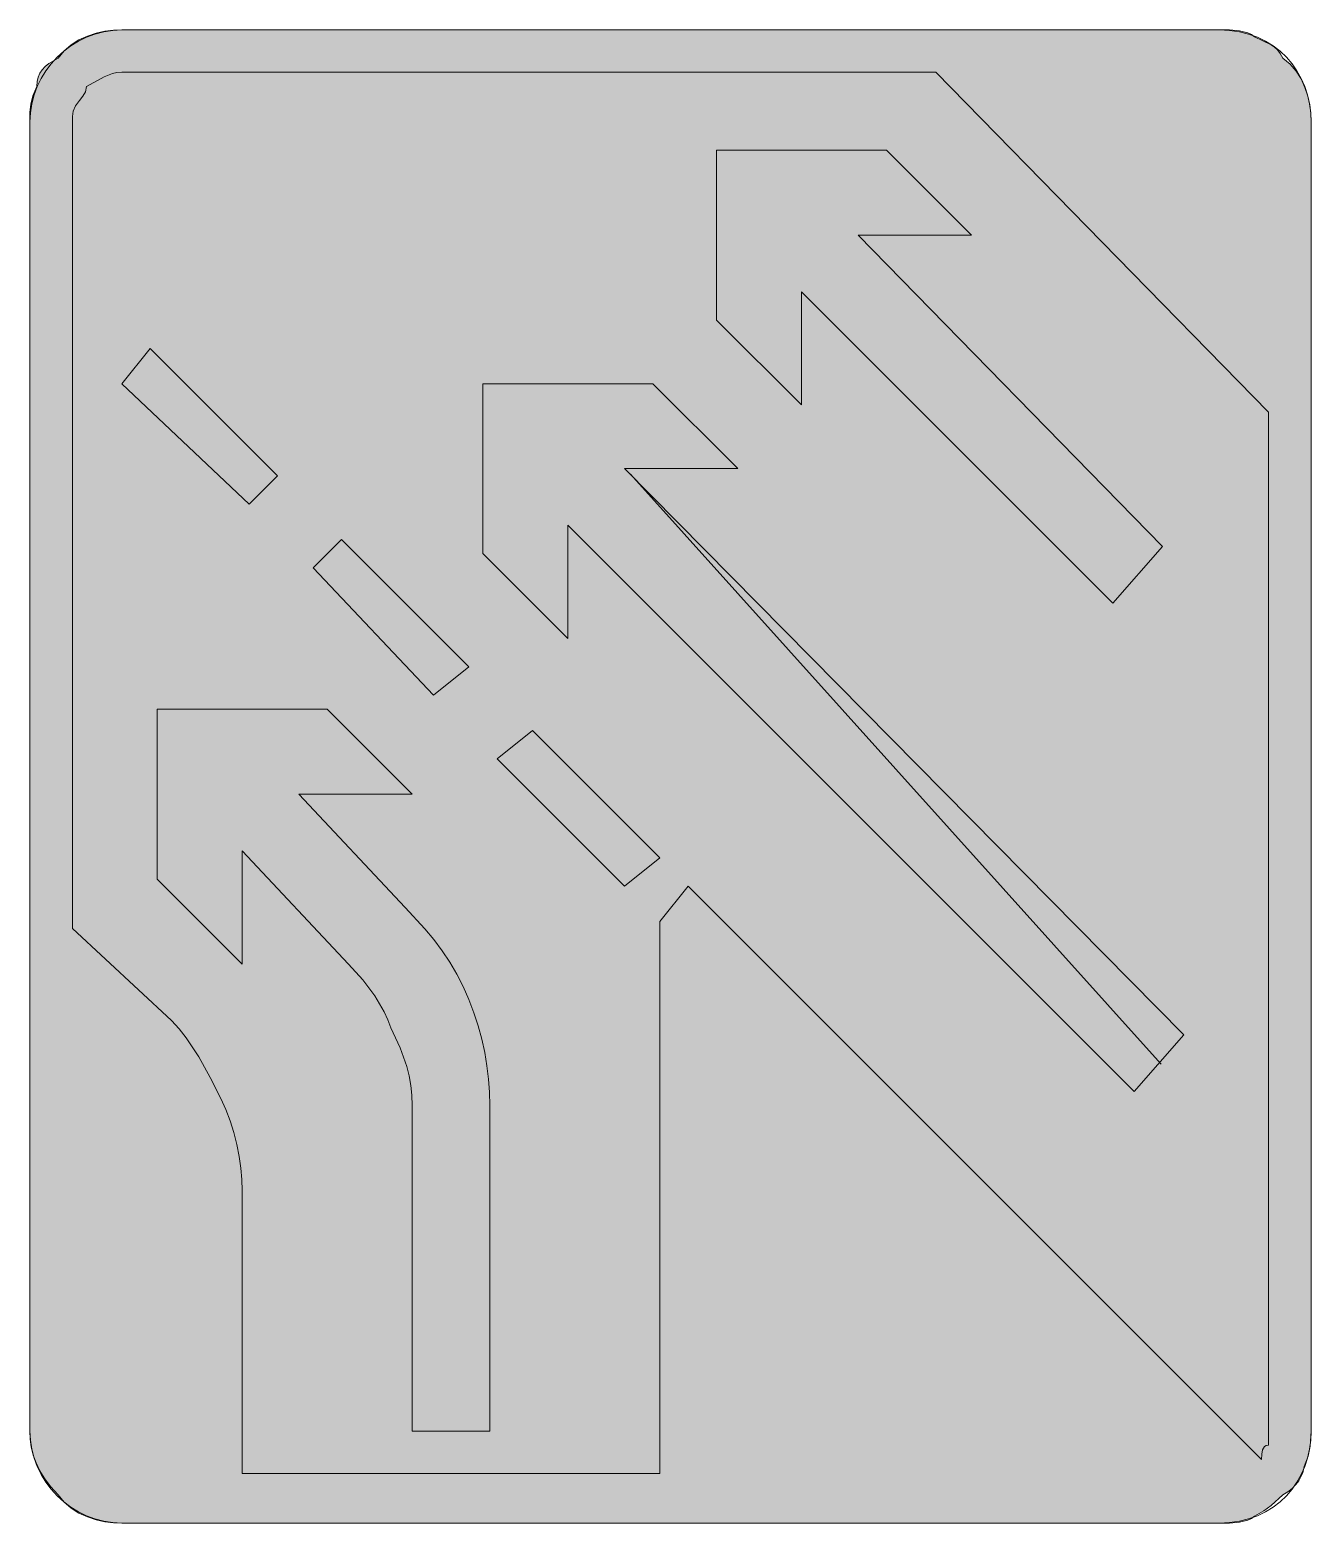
# Model space of a CAD drawing. Header units: metres. Extents: x 174 to 392, y 10 to 263.
import ezdxf

# ---------------------------------------------------------------- set-up
doc = ezdxf.new("R2010")
doc.units = ezdxf.units.M
for name, color, linetype, true_color in [('FILL_BLUE_0000FF', 7, 'Continuous', 0x0000ff), ('FILL_WHITE_FFFFFF', 7, 'Continuous', 0xffffff), ('STROKE_BLUE_0000FF', 7, 'Continuous', 0x0000ff), ('STROKE_WHITE_FFFFFF', 7, 'Continuous', 0xffffff)]:
    doc.layers.add(name, color=color, linetype=linetype, true_color=true_color)

msp = doc.modelspace()

# ---------------------------------------------------------------- hatches: boundary and pattern name
at = {"layer": 'FILL_BLUE_0000FF', "true_color": 0x0000ff}
h = msp.add_hatch(color=7, dxfattribs=at)
h.dxf.hatch_style = 1
h.paths.add_polyline_path([(328.05, 256.08), (384.45, 198.48), (384.45, 25.68), (384.45, 23.28), (384.05, 23.23), (383.76, 23.07), (383.4, 22.53), (383.27, 21.76), (383.25, 20.88), (286.05, 118.08), (281.25, 112.08), (281.25, 18.48), (210.45, 18.48), (210.45, 66.48), (210.39, 68.33), (210.23, 70.27), (209.94, 72.26), (209.55, 74.28), (209.04, 76.3), (208.43, 78.29), (207.69, 80.23), (206.85, 82.08), (205.03, 85.66), (203.1, 89.13), (200.94, 92.37), (199.75, 93.88), (198.45, 95.28), (181.65, 110.88), (181.65, 247.68), (181.67, 248.58), (181.8, 249.48), (182.16, 250.38), (182.85, 251.28), (183.45, 252.03), (183.86, 252.8), (184.05, 253.68), (187.05, 255.33), (188.44, 255.87), (189.2, 256.03), (190.05, 256.08), (328.05, 256.08)])
at = {"layer": 'FILL_WHITE_FFFFFF', "true_color": 0xffffff}
h = msp.add_hatch(color=7, dxfattribs=at)
h.dxf.hatch_style = 1
h.paths.add_polyline_path([(188.65, 10.14), (187.18, 10.32), (185.68, 10.65), (184.2, 11.13), (182.77, 11.78), (181.44, 12.61), (180.26, 13.64), (179.25, 14.88), (178.01, 16.23), (176.98, 17.58), (176.15, 18.93), (175.5, 20.28), (175.02, 21.63), (174.69, 22.98), (174.51, 24.33), (174.45, 25.68), (174.45, 247.68), (174.47, 249.29), (174.6, 250.68), (174.96, 252.07), (175.65, 253.68), (175.71, 254.53), (175.88, 255.27), (176.16, 255.94), (176.55, 256.53), (177.06, 257.07), (177.68, 257.56), (179.25, 258.48), (180.26, 259.72), (181.44, 260.75), (182.77, 261.58), (184.2, 262.23), (185.68, 262.71), (187.18, 263.04), (188.65, 263.22), (190.05, 263.28), (376.05, 263.28), (377.83, 263.26), (379.5, 263.13), (380.94, 262.77), (381.55, 262.48), (382.05, 262.08), (384.9, 260.73), (385.44, 260.36), (385.93, 259.89), (386.4, 259.27), (386.85, 258.48), (388.09, 257.47), (389.12, 256.29), (389.95, 254.96), (390.6, 253.53), (391.08, 252.05), (391.41, 250.55), (391.59, 249.08), (391.65, 247.68), (391.65, 25.68), (391.5, 23.13), (391.14, 21.46), (390.45, 19.68), (390.23, 18.59), (389.55, 17.28), (389.04, 16.61), (388.43, 15.97), (387.69, 15.38), (386.85, 14.88), (384.9, 13.08), (383.64, 12.18), (382.05, 11.28), (381.55, 10.88), (380.94, 10.59), (379.5, 10.23), (377.83, 10.1), (376.05, 10.08), (190.05, 10.08), (188.65, 10.14)])
h = msp.add_hatch(color=7, dxfattribs=at)
h.dxf.hatch_style = 1
h.paths.add_polyline_path([(319.65, 242.88), (334.05, 228.48), (314.85, 228.48), (366.45, 175.68), (358.05, 166.08), (305.25, 218.88), (305.25, 199.68), (290.85, 214.08), (290.85, 242.88), (319.65, 242.88)])
h = msp.add_hatch(color=7, dxfattribs=at)
h.dxf.hatch_style = 1
h.paths.add_polyline_path([(194.85, 209.28), (216.45, 187.68), (211.65, 182.88), (190.05, 203.28), (194.85, 209.28)])
h = msp.add_hatch(color=7, dxfattribs=at)
h.dxf.hatch_style = 1
h.paths.add_polyline_path([(280.05, 203.28), (294.45, 188.88), (275.25, 188.88), (370.05, 92.88), (361.65, 83.28), (265.65, 179.28), (265.65, 160.08), (251.25, 174.48), (251.25, 203.28), (280.05, 203.28)])
h = msp.add_hatch(color=7, dxfattribs=at)
h.dxf.hatch_style = 1
h.paths.add_polyline_path([(227.25, 176.88), (248.85, 155.28), (242.85, 150.48), (222.45, 172.08), (227.25, 176.88)])
h = msp.add_hatch(color=7, dxfattribs=at)
h.dxf.hatch_style = 1
h.paths.add_polyline_path([(196.05, 148.08), (224.85, 148.08), (239.25, 133.68), (220.05, 133.68), (238.05, 114.48), (241.43, 110.86), (242.94, 109.02), (244.35, 107.13), (245.64, 105.19), (246.82, 103.17), (247.89, 101.08), (248.85, 98.88), (249.69, 96.63), (250.42, 94.38), (251.04, 92.13), (251.55, 89.88), (251.94, 87.63), (252.22, 85.38), (252.39, 83.13), (252.45, 80.88), (252.45, 25.68), (239.25, 25.68), (239.25, 80.88), (239.19, 82.63), (239.03, 84.29), (238.74, 85.9), (238.35, 87.48), (237.23, 90.67), (235.65, 94.08), (235.14, 95.43), (234.52, 96.78), (232.95, 99.48), (230.92, 102.18), (228.45, 104.88), (210.45, 124.08), (210.45, 104.88), (196.05, 119.28), (196.05, 148.08)])
h = msp.add_hatch(color=7, dxfattribs=at)
h.dxf.hatch_style = 1
h.paths.add_polyline_path([(259.65, 144.48), (281.25, 122.88), (275.25, 118.08), (253.65, 139.68), (259.65, 144.48)])

# ---------------------------------------------------------------- linework, layer by layer
at = {"layer": 'FILL_BLUE_0000FF', "lineweight": 0, "true_color": 0x0000ff}
msp.add_lwpolyline([(328.05, 256.08), (384.45, 198.48), (384.45, 25.68), (384.45, 23.28), (384.05, 23.23), (383.76, 23.07), (383.4, 22.53), (383.27, 21.76), (383.25, 20.88), (286.05, 118.08), (281.25, 112.08), (281.25, 18.48), (210.45, 18.48), (210.45, 66.48), (210.39, 68.33), (210.23, 70.27), (209.94, 72.26), (209.55, 74.28), (209.04, 76.3), (208.43, 78.29), (207.69, 80.23), (206.85, 82.08), (205.03, 85.66), (203.1, 89.13), (200.94, 92.37), (199.75, 93.88), (198.45, 95.28), (181.65, 110.88), (181.65, 247.68), (181.67, 248.58), (181.8, 249.48), (182.16, 250.38), (182.85, 251.28), (183.45, 252.03), (183.86, 252.8), (184.05, 253.68), (187.05, 255.33), (188.44, 255.87), (189.2, 256.03), (190.05, 256.08)], close=True, dxfattribs=at)
at = {"layer": 'FILL_WHITE_FFFFFF', "lineweight": 0, "true_color": 0xffffff}
for points in [[(188.65, 10.14), (187.18, 10.32), (185.68, 10.65), (184.2, 11.13), (182.77, 11.78), (181.44, 12.61), (180.26, 13.64), (179.25, 14.88), (178.01, 16.23), (176.98, 17.58), (176.15, 18.93), (175.5, 20.28), (175.02, 21.63), (174.69, 22.98), (174.51, 24.33), (174.45, 25.68), (174.45, 247.68), (174.47, 249.29), (174.6, 250.68), (174.96, 252.07), (175.65, 253.68), (175.71, 254.53), (175.88, 255.27), (176.16, 255.94), (176.55, 256.53), (177.06, 257.07), (177.68, 257.56), (179.25, 258.48), (180.26, 259.72), (181.44, 260.75), (182.77, 261.58), (184.2, 262.23), (185.68, 262.71), (187.18, 263.04), (188.65, 263.22), (190.05, 263.28), (376.05, 263.28), (377.83, 263.26), (379.5, 263.13), (380.94, 262.77), (381.55, 262.48), (382.05, 262.08), (384.9, 260.73), (385.44, 260.36), (385.93, 259.89), (386.4, 259.27), (386.85, 258.48), (388.09, 257.47), (389.12, 256.29), (389.95, 254.96), (390.6, 253.53), (391.08, 252.05), (391.41, 250.55), (391.59, 249.08), (391.65, 247.68), (391.65, 25.68), (391.5, 23.13), (391.14, 21.46), (390.45, 19.68), (390.23, 18.59), (389.55, 17.28), (389.04, 16.61), (388.43, 15.97), (387.69, 15.38), (386.85, 14.88), (384.9, 13.08), (383.64, 12.18), (382.05, 11.28), (381.55, 10.88), (380.94, 10.59), (379.5, 10.23), (377.83, 10.1), (376.05, 10.08), (190.05, 10.08)], [(319.65, 242.88), (334.05, 228.48), (314.85, 228.48), (366.45, 175.68), (358.05, 166.08), (305.25, 218.88), (305.25, 199.68), (290.85, 214.08), (290.85, 242.88)], [(194.85, 209.28), (216.45, 187.68), (211.65, 182.88), (190.05, 203.28)], [(280.05, 203.28), (294.45, 188.88), (275.25, 188.88), (370.05, 92.88), (361.65, 83.28), (265.65, 179.28), (265.65, 160.08), (251.25, 174.48), (251.25, 203.28)], [(227.25, 176.88), (248.85, 155.28), (242.85, 150.48), (222.45, 172.08)], [(196.05, 148.08), (224.85, 148.08), (239.25, 133.68), (220.05, 133.68), (238.05, 114.48), (241.43, 110.86), (242.94, 109.02), (244.35, 107.13), (245.64, 105.19), (246.82, 103.17), (247.89, 101.08), (248.85, 98.88), (249.69, 96.63), (250.42, 94.38), (251.04, 92.13), (251.55, 89.88), (251.94, 87.63), (252.22, 85.38), (252.39, 83.13), (252.45, 80.88), (252.45, 25.68), (239.25, 25.68), (239.25, 80.88), (239.19, 82.63), (239.03, 84.29), (238.74, 85.9), (238.35, 87.48), (237.23, 90.67), (235.65, 94.08), (235.14, 95.43), (234.52, 96.78), (232.95, 99.48), (230.92, 102.18), (228.45, 104.88), (210.45, 124.08), (210.45, 104.88), (196.05, 119.28)], [(259.65, 144.48), (281.25, 122.88), (275.25, 118.08), (253.65, 139.68)]]:
    msp.add_lwpolyline(points, close=True, dxfattribs=at)
at = {"layer": 'STROKE_BLUE_0000FF', "lineweight": 0, "true_color": 0x0000ff}
msp.add_lwpolyline([(391.65, 247.68), (391.65, 25.68), (391.58, 24.12), (391.37, 22.6), (391.03, 21.12), (390.56, 19.7), (389.97, 18.34), (389.25, 17.05), (388.41, 15.85), (387.45, 14.73), (386.38, 13.71), (385.2, 12.8), (383.92, 12.01), (382.54, 11.34), (381.05, 10.8), (379.48, 10.41), (377.81, 10.16), (376.05, 10.08), (190.05, 10.08), (188.49, 10.16), (186.97, 10.41), (185.49, 10.8), (184.07, 11.34), (182.71, 12.01), (181.42, 12.8), (180.22, 13.71), (179.1, 14.73), (178.08, 15.85), (177.17, 17.05), (176.38, 18.34), (175.71, 19.7), (175.17, 21.12), (174.78, 22.6), (174.53, 24.12), (174.45, 25.68), (174.45, 247.68), (174.53, 249.24), (174.78, 250.76), (175.17, 252.24), (175.71, 253.66), (176.38, 255.02), (177.17, 256.31), (178.08, 257.51), (179.1, 258.63), (180.22, 259.65), (181.42, 260.56), (182.71, 261.35), (184.07, 262.02), (185.49, 262.56), (186.97, 262.95), (188.49, 263.2), (190.05, 263.28), (376.05, 263.28), (377.81, 263.2), (379.48, 262.95), (381.05, 262.56), (382.54, 262.02), (383.92, 261.35), (385.2, 260.56), (386.38, 259.65), (387.45, 258.63), (388.41, 257.51), (389.25, 256.31), (389.97, 255.02), (390.56, 253.66), (391.03, 252.24), (391.37, 250.76), (391.58, 249.24), (391.65, 247.68)], dxfattribs=at)
at = {"layer": 'STROKE_WHITE_FFFFFF', "lineweight": 0, "true_color": 0xffffff}
msp.add_lwpolyline([(276.25, 187.92), (366.25, 87.92)], dxfattribs=at)

doc.saveas('drawing.dxf')
